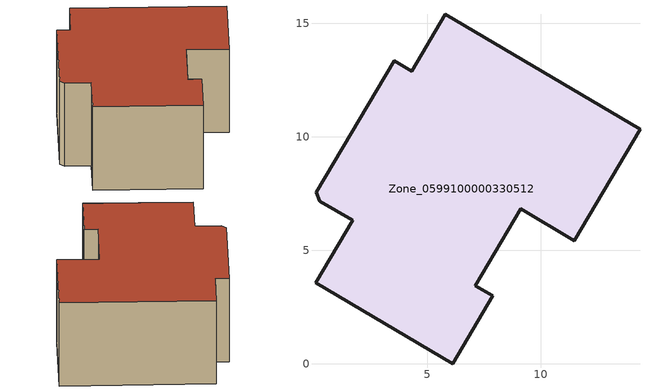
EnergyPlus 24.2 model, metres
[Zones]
Zone_0599100000330512
 floor ground (C_G): 5.81,15.4 14.38,10.33 11.48,5.43 9.12,6.82 7.12,3.44 7.9,2.99 6.13,0 0.09,3.57 1.72,6.32 0.27,7.17 0.13,7.55 3.56,13.35 4.33,12.89 z2.7
 wall outside (C_F): 6.13,0 7.9,2.99 7.12,3.44 9.12,6.82 11.48,5.43 14.38,10.33 5.81,15.4 4.33,12.89 3.56,13.35 0.13,7.55 0.27,7.17 1.72,6.32 0.09,3.57 6.13,0 z2.7:8.7
 roof outside (C_R): 0.13,7.55 0.27,7.17 1.72,6.32 0.09,3.57 6.13,0 7.9,2.99 7.12,3.44 9.12,6.82 11.48,5.43 14.38,10.33 5.81,15.4 4.33,12.89 3.56,13.35 z8.7
[BUILDING]
Pand.0599100000330512: North Axis=0; Terrain=City; Loads Convergence Tolerance Value=0.04; Temperature Convergence Tolerance Value=0.4; Solar Distribution=FullExterior; Maximum Number of Warmup Days=25; Minimum Number of Warmup Days=1
[Site:Location]
Rotterdam.The.Hague.AP_ZH_NLD Design_Conditions: Latitude=51.96; Longitude=4.45; Time Zone=1; Elevation=-4.5
[SITE:GROUNDTEMPERATURE:BUILDINGSURFACE]
18, 18, 18, 18, 18, 18, 18, 18, 18, 18, 18, 18
[MATERIAL] Thermal Absorptance=0.9; Solar Absorptance=0.7; Visible Absorptance=0.7
Name | Roughness | Thickness | Conductivity | Density | Specific Heat
G.D.1975-1991 | MediumSmooth | 0.15 | 0.288461 | 540 | 1210
F.D.1975-1991 | Rough | 0.3 | 0.230769 | 1920 | 840
R.D.1975-1991 | MediumRough | 0.2 | 0.153846 | 1500 | 1000
[CONSTRUCTION]
C_G: G.D.1975-1991
C_F: F.D.1975-1991
C_R: R.D.1975-1991
[ZONE]
Zone_0599100000330512: Type=1; Multiplier=1; Ceiling Height=Autocalculate; Volume=Autocalculate; Floor Area=autocalculate; Part of Total Floor Area=Yes
[ZONEINFILTRATION:DESIGNFLOWRATE]
Infil_Zone_0599100000330512: Zone or ZoneList or Space or SpaceList=Zone_0599100000330512; Schedule=AlwaysOn; Design Flow Rate Calculation Method=Flow/Area; Flow Rate per Floor Area=0.0042; Constant Term Coefficient=1; Temperature Term Coefficient=0; Velocity Term Coefficient=0; Velocity Squared Term Coefficient=0
[HVACTEMPLATE:ZONE:IDEALLOADSAIRSYSTEM]
Zone_0599100000330512: Maximum Heating Supply Air Temperature=50; Minimum Cooling Supply Air Temperature=13; Maximum Heating Supply Air Humidity Ratio=0.0156; Minimum Cooling Supply Air Humidity Ratio=0.0077; Heating Limit=NoLimit; Cooling Limit=NoLimit; Dehumidification Control Type=ConstantSensibleHeatRatio; Cooling Sensible Heat Ratio=0.7; Dehumidification Setpoint=60; Humidification Control Type=None; Humidification Setpoint=30; Outdoor Air Method=None; Outdoor Air Flow Rate per Person=0.00944; Outdoor Air Flow Rate per Zone Floor Area=0; Outdoor Air Flow Rate per Zone=0; Demand Controlled Ventilation Type=None; Outdoor Air Economizer Type=NoEconomizer; Heat Recovery Type=None; Sensible Heat Recovery Effectiveness=0.7; Latent Heat Recovery Effectiveness=0.65
[ZONECONTROL:THERMOSTAT]
ThermostatControl_Zone_0599100000330512: Zone or ZoneList=Zone_0599100000330512; Control Type Schedule=DualSetpointControlType; Control 1=Thermostat_Zone_0599100000330512; Temperature Difference Between Cutout And Setpoint=0
[THERMOSTATSETPOINT:DUALSETPOINT]
Thermostat_Zone_0599100000330512: Heating Setpoint Temperature Schedule=HeatingSetpoint_Zone_0599100000330512; Cooling Setpoint Temperature Schedule=CoolingSetpoint_Zone_0599100000330512
[SCHEDULE:COMPACT]
HeatingSetpoint_Zone_0599100000330512: Through: 12/31, For: AllDays, Until: 24:00, 21
CoolingSetpoint_Zone_0599100000330512: Through: 12/31, For: AllDays, Until: 24:00, 24
DualSetpointControlType: Through: 12/31, For: AllDays, Until: 24:00, 4
AlwaysOn: Through: 12/31, For: AllDays, Until: 24:00, 1
